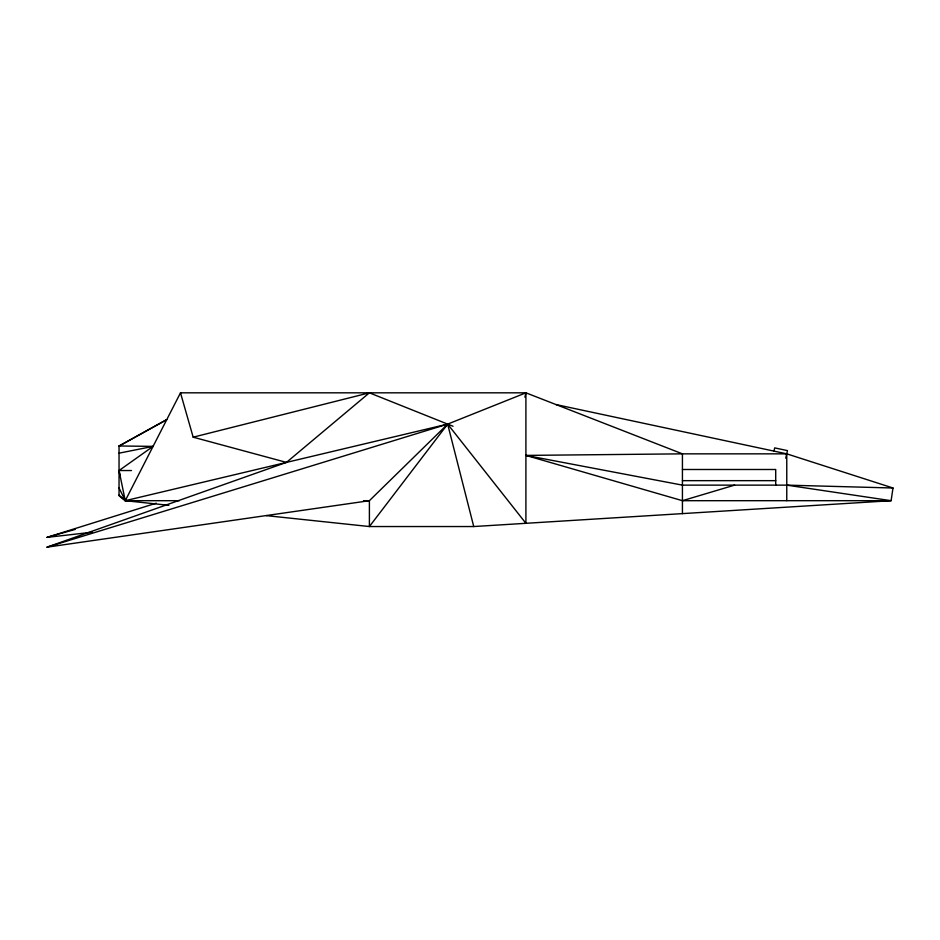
<?xml version="1.0" encoding="UTF-8"?>
<svg xmlns="http://www.w3.org/2000/svg" width="940" height="940" viewBox="0 0 940 940"><rect width="100%" height="100%" fill="white"/><g stroke="black" fill="none" stroke-linecap="round" stroke-linejoin="round"><path stroke-width="1.41" d="M556.092 404.588L786.768 453.844L893 488.001L891.108 500.691L473.737 526.541L369.397 526.541L266.22 515.614M773.996 451.118L774.678 447.887L787.462 450.613L785.746 458.203M524.896 397.173L525.907 392.826L682.428 453.844L786.768 453.844L786.768 500.691M119.039 495.11L125.255 500.691L180.492 392.826L525.907 392.826L525.907 523.31L447.652 424.116L125.255 500.691L119.039 495.721L119.039 445.983L166.78 419.604L119.039 446.112M473.737 526.541L447.652 424.116L369.397 526.541L369.397 500.691L447.652 424.116L525.907 392.826M363.557 500.691L369.397 500.691L47 547.174L286.453 462.398L369.397 392.826L453.056 426.267M168.859 505.309L125.255 500.691L119.039 470.541L153.067 446.382L119.039 445.983M92.226 532.228L47 537.375L156.228 503.182M47 547.174L447.652 424.116M682.428 513.616L682.428 453.844L525.907 455.406L682.428 500.691L734.598 485.134M47 537.375L75.212 529.396M180.492 392.826L193.17 437.182L369.397 392.826M119.039 453.174L153.067 446.382M682.428 469.495L775.712 469.495L775.712 485.134M119.039 470.541L131.471 470.541M682.428 480.657L775.712 480.657M893 488.001L786.768 485.134L682.428 485.134L525.907 455.406M119.039 487.907L125.255 500.691L124.01 498.235L125.255 500.691L179.352 500.691M682.428 500.691L891.108 500.691L786.768 485.134M193.17 437.182L286.453 462.398M124.01 498.13L125.255 500.691M119.039 470.916L119.921 475.17"/></g></svg>
